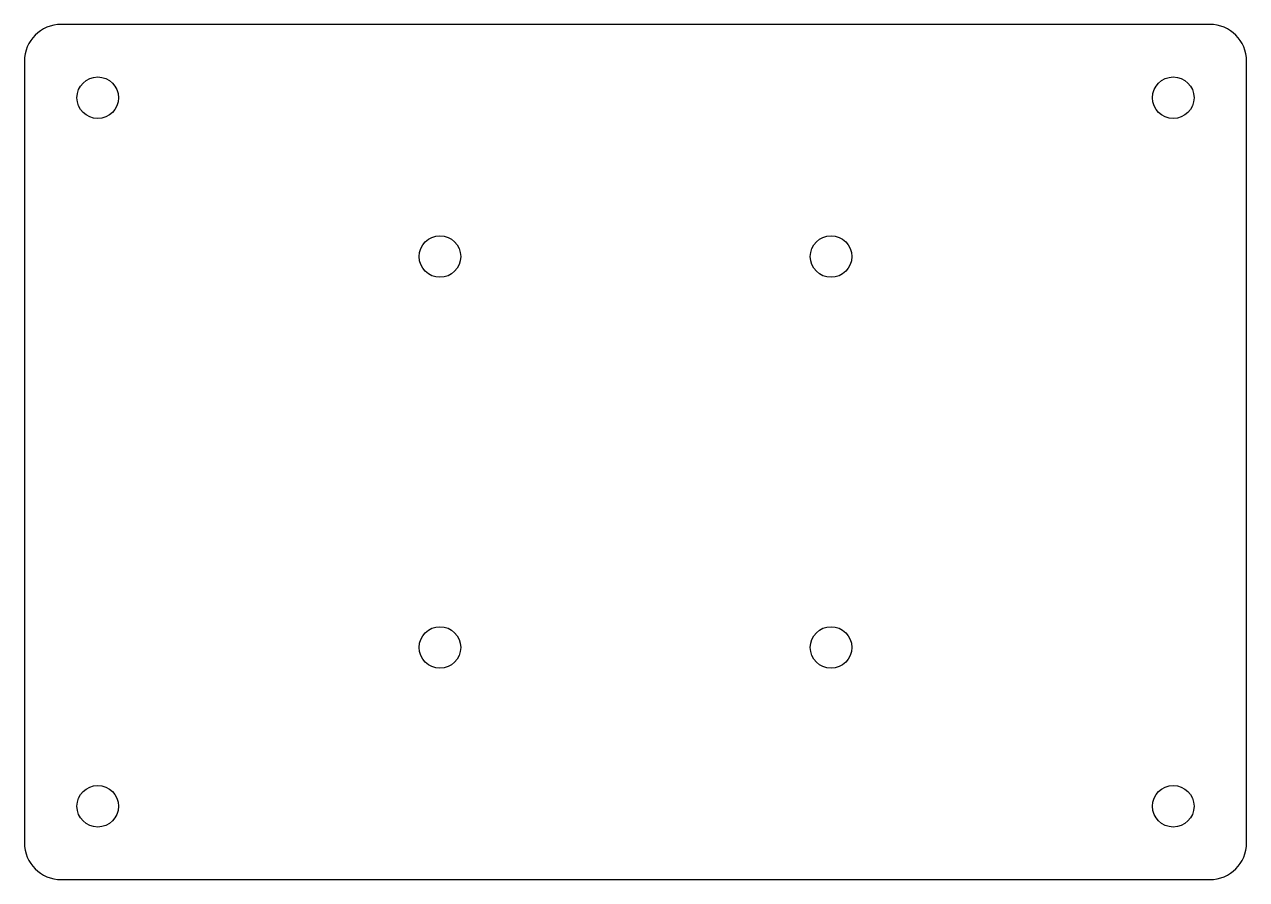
# Model space of a CAD drawing. Header units: millimetres. Extents: x 0 to 100, y 0 to 70.
import ezdxf

# ---------------------------------------------------------------- set-up
doc = ezdxf.new("R2010")
doc.units = ezdxf.units.MM

msp = doc.modelspace()

# ---------------------------------------------------------------- linework, layer by layer
for p, q in [((97, 70, 18), (3, 70, 18)), ((0, 67, 18), (0, 3, 18)), ((100, 3, 18), (100, 67, 18)), ((3, 0, 18), (97, 0, 18))]:
    msp.add_line(p, q)
for centre in [(6, 64, 18), (94, 64, 18), (34, 51, 18), (66, 51, 18), (34, 19, 18), (66, 19, 18), (6, 6, 18), (94, 6, 18)]:
    msp.add_circle(centre, 1.7)
for centre, start, end in [((3, 67, 18), 90, 180), ((97, 67, 18), 0, 90), ((3, 3, 18), -180, -90), ((97, 3, 18), 270, 360)]:
    msp.add_arc(centre, 3, start, end)

doc.saveas('drawing.dxf')
